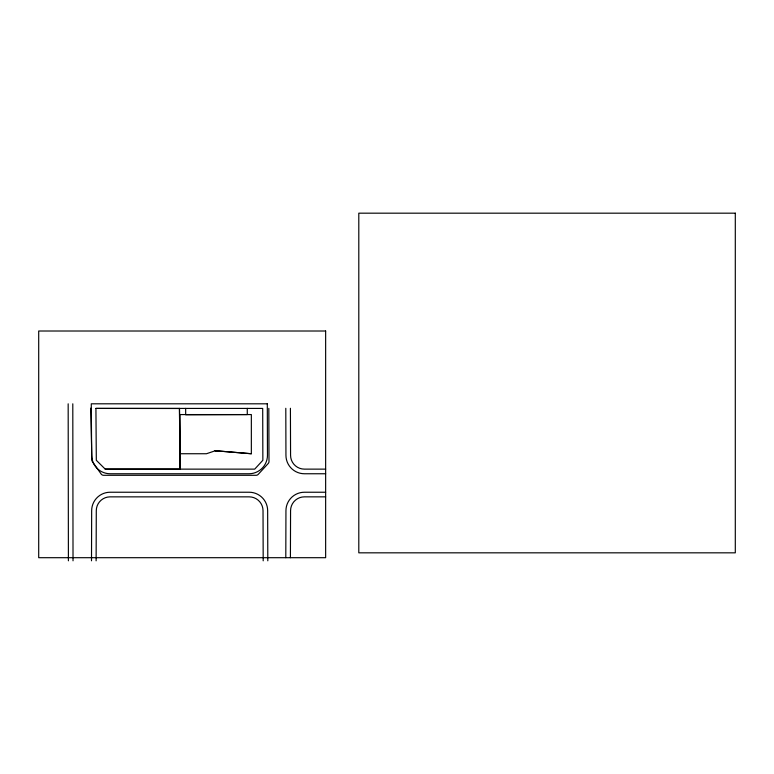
<?xml version="1.0" encoding="UTF-8"?>
<svg xmlns="http://www.w3.org/2000/svg" width="774" height="774" viewBox="0 0 774 774"><rect width="100%" height="100%" fill="white"/><g stroke="black" fill="none" stroke-linecap="round" stroke-linejoin="round"><path stroke-width="1.16" d="M91.506 560.811L91.661 510.656A18.479 18.479 0 0 1 110.14 492.235L249.17 492.235A18.479 18.479 0 0 1 267.649 510.656L267.804 560.811M96.121 560.821L96.286 510.666A13.855 13.855 0 0 1 109.889 496.86L249.17 496.85A13.855 13.855 0 0 1 263.025 510.666L263.189 560.821M285.799 557.686L285.945 510.656A18.479 18.479 0 0 1 304.424 492.235L325.641 492.235M290.414 557.696L290.569 510.666A13.855 13.855 0 0 1 304.424 496.85L325.641 496.85M215.327 450.749L206.465 453.738L179.897 453.738L179.897 414.564L251.347 414.564L251.347 453.738L215.327 450.749L251.347 453.738M95.928 408.42L262.696 408.42L262.86 460.269L254.714 469.131L105.235 469.141L96.315 460.288L95.928 408.42L179.452 408.498L180.042 469.141L105.235 469.141M214.853 450.662L217.252 450.662M325.641 469.131L304.424 469.131A13.855 13.855 0 0 1 290.569 455.315L290.414 408.285M325.641 473.756L304.424 473.756A18.479 18.479 0 0 1 285.945 455.335L285.799 408.304M90.742 408.13L91.893 459.998A3.077 3.077 0 0 0 92.454 461.701L101.123 473.988A3.077 3.077 0 0 0 103.639 475.294L256.03 475.294A3.077 3.077 0 0 0 258.293 474.298L268.181 463.558A3.077 3.077 0 0 0 268.994 461.459L268.82 408.362M179.481 408.401L180.042 469.141M247.264 408.382L247.283 414.564L185.673 414.758L185.663 408.401M72.795 403.805L73.027 560.811M68.17 403.815L68.402 560.811M735.3 213.179L358.797 213.179L358.797 552.829L735.3 552.829L735.3 213.179M325.641 331.011L38.7 331.011L38.7 557.696L325.641 557.696L325.641 331.011M267.301 403.805L91.274 403.805L91.661 455.422A18.479 18.479 0 0 0 110.14 473.756L248.986 473.756A18.479 18.479 0 0 0 267.465 455.218L267.301 403.805"/></g></svg>
